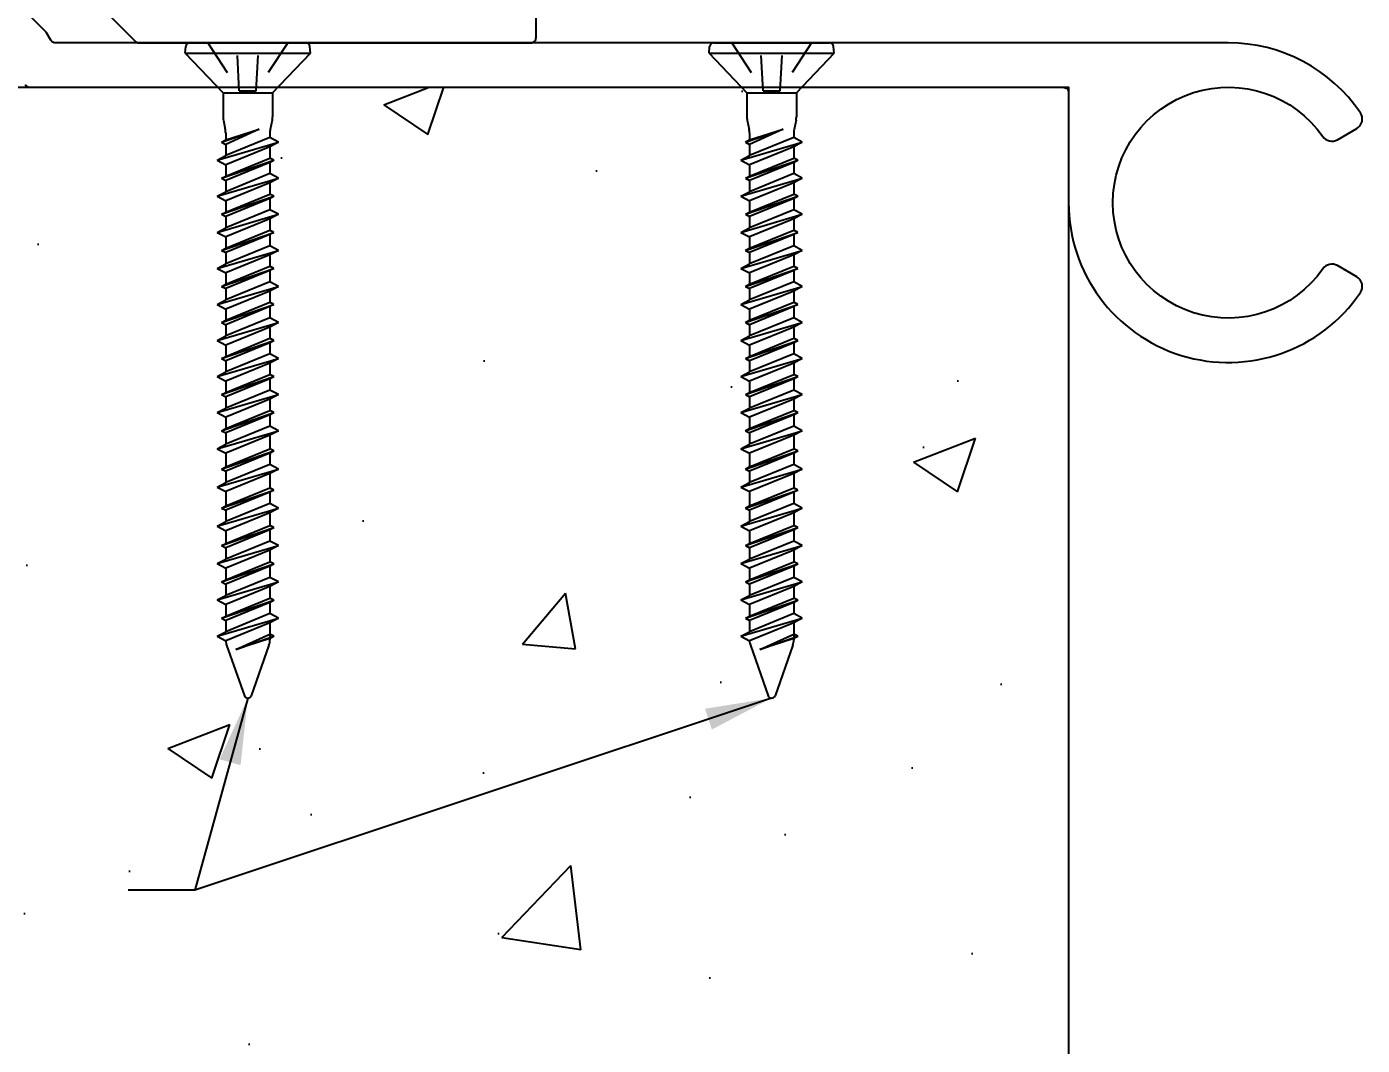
# Model space of a CAD drawing. Header units: inches. Extents: x -2.5 to 41.1, y -5.8 to 5.4.
# Drawn here: x 4.331 to 8.093, y -3.479 to -0.611 of the extents above; entities that cross this region are included whole.
import ezdxf

# ---------------------------------------------------------------- set-up
doc = ezdxf.new("R2010")
doc.units = ezdxf.units.IN
doc.header["$MEASUREMENT"] = 0
doc.linetypes.add('DASHED', pattern=[0.75, 0.5, -0.25])
for name, color, linetype in [('Anchors', 4, 'Continuous'), ('Conditions', 1, 'Continuous'), ('Dimensions', 3, 'Continuous'), ('Metals', 7, 'Continuous'), ('Text', 2, 'Continuous')]:
    doc.layers.add(name, color=color, linetype=linetype)
doc.styles.add('ARIAL', font='arial.ttf')
doc.dimstyles.new('Arial', dxfattribs={"dimscale": 1.5, "dimtxt": 0.125, "dimasz": 0.125, "dimexe": 0.125, "dimexo": 0.125, "dimgap": 0.125, "dimtad": 0, "dimtih": 1, "dimtoh": 1, "dimdec": 4, "dimzin": 0, "dimdsep": 46, "dimlunit": 4, "dimtxsty": 'ARIAL', "dimcen": 0.125, "dimadec": 0, "dimazin": 0, "dimtfac": 1, "dimtdec": 4, "dimtofl": 0, "dimtmove": 0, "dimatfit": 3, "dimfxl": 0, "dimfrac": 2, "dimtolj": 1, "dimtzin": 0, "dimarcsym": 0})

# ---------------------------------------------------------------- blocks, each defined once
blk = doc.blocks.new('A$C63CB1885')
for p, q in [((-0.1762, 0), (-0.1747, 0.0182)), ((-0.1762, 0), (0.1762, 0)), ((-0.1762, 0), (-0.0698, -0.1125)), ((-0.1634, 0.0285), (0.1634, 0.0285)), ((0.0698, -0.1125), (0.1762, 0)), ((0.1762, 0), (0.1747, 0.0182)), ((-0.0698, -0.1125), (0.0698, -0.1125)), ((-0.0698, -0.1125), (-0.0698, -0.1796)), ((0.0698, -0.1125), (0.0698, -0.1796)), ((-0.0737, -0.2511), (0.0321, -0.2146)), ((-0.0687, -0.1892), (-0.0633, -0.2152)), ((-0.0623, -0.2248), (-0.0622, -0.2449)), ((-0.0622, -0.2449), (0.0321, -0.2146)), ((0.0321, -0.2146), (-0.0622, -0.2573)), ((0.0622, -0.2248), (0.0622, -0.2382)), ((0.0687, -0.1892), (0.0633, -0.2152)), ((-0.0863, -0.3019), (0.0862, -0.2511)), ((-0.0737, -0.2511), (-0.0622, -0.2449)), ((-0.0737, -0.2511), (-0.0622, -0.2573)), ((0.0622, -0.2382), (-0.0622, -0.289)), ((-0.0622, -0.2573), (-0.0622, -0.289)), ((0.0862, -0.2511), (0.0622, -0.264)), ((0.0862, -0.2511), (0.0622, -0.2382)), ((-0.0863, -0.3019), (-0.0622, -0.289)), ((0.0622, -0.264), (-0.0622, -0.3148)), ((-0.0622, -0.3465), (0.0622, -0.2957)), ((0.0622, -0.264), (0.0622, -0.2957)), ((0.0737, -0.3019), (0.0622, -0.2957)), ((-0.0863, -0.3019), (-0.0622, -0.3148)), ((-0.0737, -0.3527), (0.0737, -0.3019)), ((0.0622, -0.308), (-0.0622, -0.3588)), ((-0.0622, -0.3148), (-0.0622, -0.3465)), ((0.0737, -0.3019), (0.0622, -0.308)), ((0.0622, -0.308), (0.0622, -0.3397)), ((-0.0863, -0.4034), (0.0862, -0.3527)), ((-0.0737, -0.3527), (-0.0622, -0.3465)), ((-0.0737, -0.3527), (-0.0622, -0.3588)), ((0.0622, -0.3397), (-0.0622, -0.3905)), ((-0.0622, -0.3588), (-0.0622, -0.3905)), ((0.0622, -0.3656), (-0.0622, -0.4164)), ((0.0862, -0.3527), (0.0622, -0.3656)), ((0.0622, -0.3656), (0.0622, -0.3973)), ((0.0862, -0.3527), (0.0622, -0.3397)), ((-0.0863, -0.4034), (-0.0622, -0.3905)), ((-0.0863, -0.4034), (-0.0622, -0.4164)), ((-0.0737, -0.4542), (0.0737, -0.4034)), ((-0.0622, -0.4481), (0.0622, -0.3973)), ((0.0622, -0.4096), (-0.0622, -0.4604)), ((0.0737, -0.4034), (0.0622, -0.3973)), ((0.0737, -0.4034), (0.0622, -0.4096)), ((0.0622, -0.4096), (0.0622, -0.4413)), ((-0.0737, -0.4542), (-0.0622, -0.4481)), ((-0.0622, -0.4164), (-0.0622, -0.4481)), ((0.0622, -0.4413), (-0.0622, -0.4921)), ((0.0862, -0.4542), (0.0622, -0.4413)), ((-0.0863, -0.505), (0.0862, -0.4542)), ((-0.0737, -0.4542), (-0.0622, -0.4604)), ((-0.0622, -0.4604), (-0.0622, -0.4921)), ((0.0622, -0.4671), (-0.0622, -0.5179)), ((0.0862, -0.4542), (0.0622, -0.4671)), ((0.0622, -0.4671), (0.0622, -0.4988)), ((-0.0863, -0.505), (-0.0622, -0.4921)), ((-0.0863, -0.505), (-0.0622, -0.5179)), ((-0.0737, -0.5558), (0.0737, -0.505)), ((-0.0622, -0.5496), (0.0622, -0.4988)), ((0.0622, -0.5112), (-0.0622, -0.5619)), ((-0.0622, -0.5179), (-0.0622, -0.5496)), ((0.0737, -0.505), (0.0622, -0.4988)), ((0.0737, -0.505), (0.0622, -0.5112)), ((0.0622, -0.5112), (0.0622, -0.5429)), ((-0.0863, -0.6066), (0.0862, -0.5558)), ((-0.0737, -0.5558), (-0.0622, -0.5496)), ((-0.0737, -0.5558), (-0.0622, -0.5619)), ((0.0622, -0.5429), (-0.0622, -0.5936)), ((-0.0622, -0.5619), (-0.0622, -0.5936)), ((0.0862, -0.5558), (0.0622, -0.5687)), ((0.0862, -0.5558), (0.0622, -0.5429)), ((-0.0863, -0.6066), (-0.0622, -0.5936)), ((0.0622, -0.5687), (-0.0622, -0.6195)), ((-0.0622, -0.6512), (0.0622, -0.6004)), ((0.0622, -0.5687), (0.0622, -0.6004)), ((0.0737, -0.6066), (0.0622, -0.6004)), ((-0.0863, -0.6066), (-0.0622, -0.6195)), ((-0.0737, -0.6573), (0.0737, -0.6066)), ((0.0622, -0.6127), (-0.0622, -0.6635)), ((-0.0622, -0.6195), (-0.0622, -0.6512)), ((0.0737, -0.6066), (0.0622, -0.6127)), ((0.0622, -0.6127), (0.0622, -0.6444)), ((-0.0863, -0.7081), (0.0862, -0.6573)), ((-0.0737, -0.6573), (-0.0622, -0.6512)), ((-0.0737, -0.6573), (-0.0622, -0.6635)), ((0.0622, -0.6444), (-0.0622, -0.6952)), ((-0.0622, -0.6635), (-0.0622, -0.6952)), ((0.0622, -0.6703), (-0.0622, -0.721)), ((0.0862, -0.6573), (0.0622, -0.6703)), ((0.0622, -0.6703), (0.0622, -0.702)), ((0.0862, -0.6573), (0.0622, -0.6444)), ((-0.0863, -0.7081), (-0.0622, -0.6952)), ((-0.0863, -0.7081), (-0.0622, -0.721)), ((-0.0737, -0.7589), (0.0737, -0.7081)), ((-0.0622, -0.7527), (0.0622, -0.702)), ((0.0622, -0.7143), (-0.0622, -0.7651)), ((0.0737, -0.7081), (0.0622, -0.702)), ((0.0737, -0.7081), (0.0622, -0.7143)), ((0.0622, -0.7143), (0.0622, -0.746)), ((-0.0622, -0.721), (-0.0622, -0.7527)), ((0.0622, -0.746), (-0.0622, -0.7968)), ((0.0862, -0.7589), (0.0622, -0.746)), ((-0.0863, -0.8097), (0.0862, -0.7589)), ((-0.0737, -0.7589), (-0.0622, -0.7527)), ((-0.0737, -0.7589), (-0.0622, -0.7651)), ((-0.0622, -0.7651), (-0.0622, -0.7967)), ((0.0622, -0.7718), (-0.0622, -0.8226)), ((0.0862, -0.7589), (0.0622, -0.7718)), ((0.0622, -0.7718), (0.0622, -0.8035)), ((-0.0863, -0.8097), (-0.0622, -0.7968)), ((-0.0863, -0.8097), (-0.0622, -0.8226)), ((-0.0737, -0.8605), (0.0737, -0.8097)), ((-0.0622, -0.8543), (0.0622, -0.8035)), ((0.0622, -0.8159), (-0.0622, -0.8666)), ((-0.0622, -0.8226), (-0.0622, -0.8543)), ((0.0737, -0.8097), (0.0622, -0.8035)), ((0.0737, -0.8097), (0.0622, -0.8159)), ((0.0622, -0.8159), (0.0622, -0.8475)), ((-0.0863, -0.9112), (0.0862, -0.8605)), ((-0.0737, -0.8605), (-0.0622, -0.8543)), ((-0.0737, -0.8605), (-0.0622, -0.8666)), ((0.0622, -0.8475), (-0.0622, -0.8983)), ((0.0862, -0.8605), (0.0622, -0.8734)), ((0.0862, -0.8605), (0.0622, -0.8475)), ((-0.0863, -0.9112), (-0.0622, -0.8983)), ((-0.0622, -0.8666), (-0.0622, -0.8983)), ((0.0622, -0.8734), (-0.0622, -0.9242)), ((0.0622, -0.8734), (0.0622, -0.9051)), ((-0.0863, -0.9112), (-0.0622, -0.9242)), ((-0.0737, -0.962), (0.0737, -0.9112)), ((-0.0622, -0.9559), (0.0622, -0.9051)), ((0.0622, -0.9174), (-0.0622, -0.9682)), ((-0.0622, -0.9242), (-0.0622, -0.9558)), ((0.0737, -0.9112), (0.0622, -0.9051)), ((0.0737, -0.9112), (0.0622, -0.9174)), ((0.0622, -0.9174), (0.0622, -0.9491)), ((-0.0863, -1.0128), (0.0862, -0.962)), ((-0.0737, -0.962), (-0.0622, -0.9559)), ((-0.0737, -0.962), (-0.0622, -0.9682)), ((0.0622, -0.9491), (-0.0622, -0.9999)), ((-0.0622, -0.9682), (-0.0622, -0.9999)), ((0.0622, -0.975), (-0.0622, -1.0257)), ((0.0862, -0.962), (0.0622, -0.975)), ((0.0622, -0.975), (0.0622, -1.0066)), ((0.0862, -0.962), (0.0622, -0.9491)), ((-0.0863, -1.0128), (-0.0622, -0.9999)), ((-0.0863, -1.0128), (-0.0622, -1.0257)), ((-0.0737, -1.0636), (0.0737, -1.0128)), ((-0.0622, -1.0574), (0.0622, -1.0066)), ((0.0737, -1.0128), (0.0622, -1.0066)), ((0.0737, -1.0128), (0.0622, -1.019)), ((0.0622, -1.019), (-0.0622, -1.0698)), ((-0.0622, -1.0257), (-0.0622, -1.0574)), ((0.0622, -1.0507), (-0.0622, -1.1015)), ((0.0622, -1.019), (0.0622, -1.0507)), ((0.0862, -1.0636), (0.0622, -1.0507)), ((-0.0863, -1.1144), (0.0862, -1.0636)), ((-0.0737, -1.0636), (-0.0622, -1.0574)), ((-0.0737, -1.0636), (-0.0622, -1.0698)), ((-0.0622, -1.0697), (-0.0622, -1.1014)), ((0.0622, -1.0765), (-0.0622, -1.1273)), ((0.0862, -1.0636), (0.0622, -1.0765)), ((0.0622, -1.0765), (0.0622, -1.1145)), ((-0.0863, -1.1144), (-0.0622, -1.1015)), ((-0.0863, -1.1144), (-0.0622, -1.1273)), ((-0.0737, -1.1715), (0.0737, -1.1207)), ((-0.0622, -1.1653), (0.0622, -1.1145)), ((0.0622, -1.1269), (-0.0622, -1.1776)), ((-0.0622, -1.1273), (-0.0622, -1.1653)), ((0.0737, -1.1207), (0.0622, -1.1145)), ((0.0737, -1.1207), (0.0622, -1.1269)), ((0.0622, -1.1269), (0.0622, -1.1585)), ((-0.0737, -1.1715), (-0.0622, -1.1653)), ((0.0622, -1.1585), (-0.0622, -1.2093)), ((0.0862, -1.1715), (0.0622, -1.1585)), ((-0.0863, -1.2223), (0.0862, -1.1715)), ((-0.0737, -1.1715), (-0.0622, -1.1776)), ((-0.0622, -1.1776), (-0.0622, -1.2093)), ((0.0622, -1.1844), (-0.0622, -1.2352)), ((0.0862, -1.1715), (0.0622, -1.1844)), ((0.0622, -1.1844), (0.0622, -1.2247)), ((-0.0863, -1.2223), (-0.0622, -1.2093)), ((-0.0863, -1.2223), (-0.0622, -1.2352)), ((-0.0737, -1.2816), (0.0737, -1.2308)), ((-0.0622, -1.2754), (0.0622, -1.2247)), ((-0.0622, -1.2352), (-0.0622, -1.2754)), ((0.0622, -1.237), (-0.0622, -1.2878)), ((0.0737, -1.2308), (0.0622, -1.2247)), ((0.0737, -1.2308), (0.0622, -1.237)), ((0.0622, -1.237), (0.0622, -1.2687)), ((-0.0737, -1.2816), (-0.0622, -1.2754)), ((0.0622, -1.2687), (-0.0622, -1.3195)), ((0.0862, -1.2816), (0.0622, -1.2687)), ((-0.0863, -1.3324), (0.0862, -1.2816)), ((-0.0737, -1.2816), (-0.0622, -1.2878)), ((-0.0622, -1.2877), (-0.0622, -1.3194)), ((0.0622, -1.2945), (-0.0622, -1.3453)), ((0.0862, -1.2816), (0.0622, -1.2945)), ((0.0622, -1.2945), (0.0622, -1.3303)), ((-0.0863, -1.3324), (-0.0622, -1.3195)), ((-0.0863, -1.3324), (-0.0622, -1.3453)), ((-0.0737, -1.3872), (0.0737, -1.3365)), ((-0.0622, -1.3811), (0.0622, -1.3303)), ((0.0622, -1.3426), (-0.0622, -1.3934)), ((-0.0622, -1.3453), (-0.0622, -1.381)), ((0.0737, -1.3365), (0.0622, -1.3303)), ((0.0737, -1.3365), (0.0622, -1.3426)), ((0.0622, -1.3426), (0.0622, -1.3743)), ((-0.0863, -1.438), (0.0862, -1.3872)), ((-0.0737, -1.3872), (-0.0622, -1.3811)), ((-0.0737, -1.3872), (-0.0622, -1.3934)), ((0.0622, -1.3743), (-0.0622, -1.4251)), ((0.0862, -1.3872), (0.0622, -1.4002)), ((0.0862, -1.3872), (0.0622, -1.3743)), ((-0.0863, -1.438), (-0.0622, -1.4251)), ((-0.0622, -1.3934), (-0.0622, -1.4251)), ((0.0622, -1.4002), (-0.0622, -1.4509)), ((0.0622, -1.4002), (0.0622, -1.4326)), ((-0.0863, -1.438), (-0.0622, -1.4509)), ((-0.0737, -1.4895), (0.0737, -1.4387)), ((-0.0622, -1.4833), (0.0622, -1.4326)), ((0.0622, -1.4449), (-0.0622, -1.4957)), ((-0.0622, -1.4509), (-0.0622, -1.4833)), ((0.0737, -1.4387), (0.0622, -1.4326)), ((0.0737, -1.4387), (0.0622, -1.4449)), ((0.0622, -1.4449), (0.0622, -1.4766)), ((-0.0863, -1.5403), (0.0862, -1.4895)), ((-0.0737, -1.4895), (-0.0622, -1.4833)), ((-0.0737, -1.4895), (-0.0622, -1.4957)), ((0.0622, -1.4766), (-0.0622, -1.5274)), ((-0.0622, -1.4956), (-0.0621, -1.5273)), ((0.0622, -1.5024), (-0.0622, -1.5532)), ((0.0862, -1.4895), (0.0622, -1.5024)), ((0.0622, -1.5024), (0.0622, -1.5348)), ((0.0862, -1.4895), (0.0622, -1.4766)), ((-0.0863, -1.5403), (-0.0622, -1.5274)), ((-0.0863, -1.5403), (-0.0622, -1.5532)), ((-0.0737, -1.5918), (0.0737, -1.541)), ((-0.0622, -1.5856), (0.0622, -1.5348)), ((0.0737, -1.541), (0.0622, -1.5348)), ((0.0737, -1.541), (0.0622, -1.5471)), ((0.0622, -1.5471), (-0.0622, -1.5979)), ((0.0622, -1.5788), (-0.0622, -1.6296)), ((-0.0621, -1.5532), (-0.0621, -1.5856)), ((0.0622, -1.5471), (0.0622, -1.5788)), ((0.0862, -1.5918), (0.0622, -1.5788)), ((-0.0863, -1.6425), (0.0862, -1.5918)), ((-0.0737, -1.5918), (-0.0622, -1.5856)), ((-0.0737, -1.5918), (-0.0622, -1.5979)), ((0.0622, -1.6047), (-0.0622, -1.6555)), ((-0.0621, -1.5979), (-0.0621, -1.6296)), ((0.0862, -1.5918), (0.0622, -1.6047)), ((0.0622, -1.6047), (0.0622, -1.6522)), ((-0.0863, -1.6425), (-0.0622, -1.6296)), ((-0.0863, -1.6425), (-0.0622, -1.6555)), ((-0.0335, -1.6795), (0.0622, -1.6364)), ((-0.0335, -1.6795), (0.0737, -1.6425)), ((0.0622, -1.6487), (-0.0335, -1.6795)), ((0.0737, -1.6425), (0.0622, -1.6364)), ((0.0737, -1.6425), (0.0622, -1.6487)), ((-0.0596, -1.6676), (-0.0096, -1.8103)), ((0.0596, -1.6676), (0.0096, -1.8103))]:
    blk.add_line(p, q)
at = {"linetype": 'DASHED', "ltscale": 0.025}
for p, q in [((-0.1125, 0.0285), (-0.024, -0.1065)), ((-0.024, -0.1065), (-0.0311, 0.0283)), ((0.024, -0.1065), (0.0311, 0.0285)), ((0.1125, 0.0285), (0.024, -0.1065)), ((-0.024, -0.1065), (0.024, -0.1065))]:
    blk.add_line(p, q, dxfattribs=at)
for centre, radius, start, end in [((-0.1634, 0.0173), 0.0112, 90, 175), ((0.1634, 0.0173), 0.0112, 5, 90), ((-0.0233, -0.1796), 0.0465, 180, 191.9357), ((0.0233, -0.1796), 0.0465, 348.0643, 0), ((-0.1088, -0.2248), 0.0465, 0, 11.9357), ((0.1087, -0.2248), 0.0465, 168.0643, 180), ((0.0158, -1.6522), 0.0465, 340.6942, 0), ((-0.0158, -1.6522), 0.0465, 183.9476, 199.3058), ((0, -1.806), 0.0106, 204.1001, 335.8999)]:
    blk.add_arc(centre, radius, start, end)
blk = doc.blocks.new('TF316134')
blk.add_blockref('A$C63CB1885', (0, -0.0285))
blk = doc.blocks.new('*D13')
at = {"layer": 'Defpoints', "color": 0}
for p in [(2.1659, -0.7713), (7.2656, -4.3986), (7.2656, -5.3639)]:
    blk.add_point(p, dxfattribs=at)
at = {"layer": 'Dimensions', "color": 0, "lineweight": -2}
for p, q in [((2.1659, -0.9588), (2.1659, -5.5514)), ((7.2656, -4.5861), (7.2656, -5.5514)), ((2.3534, -5.3639), (3.75, -5.3639)), ((7.0781, -5.3639), (5.1819, -5.3639))]:
    blk.add_line(p, q, dxfattribs=at)
at = {"layer": 'Dimensions', "color": 0}
for points in [[(2.3534, -5.3327), (2.3534, -5.3952), (2.1659, -5.3639)], [(7.0781, -5.3327), (7.0781, -5.3952), (7.2656, -5.3639)]]:
    blk.add_solid(points, dxfattribs=at)
at = {"layer": 'Dimensions', "color": 0, "insert": (4.4659, -5.3639), "char_height": 0.1875, "attachment_point": 5, "style": 'ARIAL'}
blk.add_mtext('\\A1;5 1/8"\\P [130mm]', dxfattribs=at)
blk = doc.blocks.new('NBT123')
blk.add_lwpolyline([(-0.985, 0.61, 0.414214), (-1, 0.625), (-1.8238, 0.625, 0.668179), (-1.8344, 0.5994), (-1.1144, -0.1206, 0.198912), (-1.1038, -0.125), (0, -0.125, 0.414214), (0.015, -0.11), (0.015, -0.015, 0.414214), (0, 0), (-0.97, 0, -0.414214), (-0.985, 0.015)], format="xyb", close=True)
blk = doc.blocks.new('NBA60110')
blk.add_lwpolyline([(2.1608, 0.0075, 0.267949), (2.1738, 0), (5.085, 0, -0.414214), (5.1, -0.015), (5.1, -0.325, 0.738322), (5.922, -0.5782, 0.436073), (5.9119, -0.5339), (5.8571, -0.5023, 0.388901), (5.8162, -0.5114, -3.172023), (5.8162, -0.1386, 0.388901), (5.8571, -0.1477), (5.9119, -0.1161, 0.436073), (5.922, -0.0718, 0.248202), (5.55, 0.125), (2.246, 0.125, -0.267949), (2.233, 0.1325), (2.221, 0.1533, 0.065543), (2.2186, 0.1564), (1.5044, 0.8706, 0.198912)], format="xyb")

msp = doc.modelspace()

# ---------------------------------------------------------------- hatches: boundary and pattern name
at = {"layer": 'Conditions'}
h = msp.add_hatch(dxfattribs=at)
h.set_pattern_fill('AR-CONC', color=256, scale=0.25, style=0)
h.paths.add_polyline_path([(7.26564, -0.79125, 0.4142136), (7.25564, -0.78125), (6.514, -0.78125), (6.49885, -0.79725), (6.49885, -0.86921), (6.49236, -0.89993, 0.121579), (6.49311, -0.9222), (6.49135, -0.92292), (6.51535, -0.93584), (6.49135, -0.94877), (6.49135, -0.98046), (6.5028, -0.98663), (6.49135, -0.99279), (6.49135, -1.02448), (6.51535, -1.03741), (6.49135, -1.05033), (6.49135, -1.08202), (6.5028, -1.08819), (6.49135, -1.09435), (6.49135, -1.12604), (6.51535, -1.13897), (6.49135, -1.15189), (6.49135, -1.18359), (6.5028, -1.18975), (6.49135, -1.19591), (6.49135, -1.22761), (6.51535, -1.24053), (6.49135, -1.25346), (6.49135, -1.28515), (6.5028, -1.29131), (6.49135, -1.29748), (6.49135, -1.32917), (6.51535, -1.34209), (6.49135, -1.35502), (6.49135, -1.38671), (6.5028, -1.39288), (6.49135, -1.39904), (6.49135, -1.43073), (6.51535, -1.44366), (6.49135, -1.45658), (6.49135, -1.48827), (6.5028, -1.49444), (6.49135, -1.5006), (6.49135, -1.53229), (6.51535, -1.54522), (6.49135, -1.55814), (6.49135, -1.58984), (6.5028, -1.596), (6.49135, -1.60216), (6.49135, -1.63386), (6.51535, -1.64678), (6.49135, -1.65971), (6.49135, -1.6914), (6.5028, -1.69756), (6.49135, -1.70373), (6.49135, -1.73542), (6.51535, -1.74834), (6.49135, -1.76127), (6.49135, -1.79928), (6.5028, -1.80544), (6.49135, -1.81161), (6.49135, -1.8433), (6.51535, -1.85622), (6.49135, -1.86915), (6.49135, -1.90941), (6.5028, -1.91557), (6.49135, -1.92173), (6.49135, -1.95343), (6.51535, -1.96635), (6.49135, -1.97928), (6.49135, -2.01504), (6.5028, -2.0212), (6.49135, -2.02737), (6.49135, -2.05906), (6.51535, -2.07198), (6.49135, -2.08491), (6.49135, -2.1173), (6.5028, -2.12346), (6.49135, -2.12963), (6.49135, -2.16132), (6.51535, -2.17425), (6.49135, -2.18717), (6.49135, -2.21956), (6.5028, -2.22573), (6.49135, -2.23189), (6.49135, -2.26358), (6.51535, -2.27651), (6.49135, -2.28943), (6.49135, -2.32112), (6.5028, -2.32729), (6.49135, -2.33345), (6.49135, -2.33697, -0.084437), (6.48874, -2.35234), (6.43933, -2.49339, -0.709275), (6.41946, -2.49506), (6.36542, -2.3408), (6.36686, -2.34021), (6.34285, -2.32729), (6.36696, -2.31431), (6.36696, -2.28272), (6.35541, -2.27651), (6.36696, -2.27029), (6.36696, -2.238), (6.34285, -2.22503), (6.36695, -2.21205), (6.36695, -2.18046), (6.35541, -2.17425), (6.36695, -2.16804), (6.36695, -2.13574), (6.34285, -2.12277), (6.36695, -2.10979), (6.36694, -2.07819), (6.35541, -2.07198), (6.36694, -2.06578), (6.36694, -2.0301), (6.34285, -2.01713), (6.36694, -2.00417), (6.36694, -1.97255), (6.35541, -1.96635), (6.36693, -1.96015), (6.36693, -1.91997), (6.34285, -1.90701), (6.36693, -1.89404), (6.36693, -1.86242), (6.35541, -1.85622), (6.36693, -1.85003), (6.36692, -1.81208), (6.34285, -1.79913), (6.36692, -1.78617), (6.36692, -1.75454), (6.35541, -1.74834), (6.36692, -1.74215), (6.36691, -1.71052), (6.34285, -1.69756), (6.36691, -1.68461), (6.36691, -1.65297), (6.35541, -1.64678), (6.36691, -1.64059), (6.36691, -1.60895), (6.34285, -1.596), (6.36691, -1.58305), (6.3669, -1.5514), (6.35541, -1.54522), (6.3669, -1.53903), (6.3669, -1.50738), (6.34285, -1.49444), (6.3669, -1.48149), (6.36689, -1.44984), (6.35541, -1.44366), (6.36689, -1.43748), (6.36689, -1.40582), (6.34285, -1.39288), (6.36689, -1.37993), (6.36689, -1.34827), (6.35541, -1.34209), (6.36689, -1.33592), (6.36688, -1.30425), (6.34285, -1.29131), (6.36688, -1.27837), (6.36688, -1.2467), (6.35541, -1.24053), (6.36688, -1.23436), (6.36688, -1.20268), (6.34285, -1.18975), (6.36687, -1.17682), (6.36687, -1.14514), (6.35541, -1.13897), (6.36687, -1.1328), (6.36687, -1.10112), (6.34285, -1.08819), (6.36687, -1.07526), (6.36686, -1.04357), (6.35541, -1.03741), (6.36686, -1.03124), (6.36686, -0.99955), (6.34285, -0.98663), (6.36686, -0.9737), (6.36686, -0.94201), (6.35541, -0.93584), (6.36685, -0.92968), (6.36685, -0.90954, 0.0520878), (6.36585, -0.89993), (6.35935, -0.86921), (6.35935, -0.79725), (6.34421, -0.78125), (5.03837, -0.78125), (5.02323, -0.79725), (5.02323, -0.86921), (5.01673, -0.89993, 0.121579), (5.01748, -0.9222), (5.01573, -0.92292), (5.03973, -0.93584), (5.01573, -0.94877), (5.01573, -0.98046), (5.02717, -0.98663), (5.01573, -0.99279), (5.01573, -1.02448), (5.03973, -1.03741), (5.01573, -1.05033), (5.01573, -1.08202), (5.02717, -1.08819), (5.01573, -1.09435), (5.01573, -1.12604), (5.03973, -1.13897), (5.01573, -1.15189), (5.01573, -1.18359), (5.02717, -1.18975), (5.01573, -1.19591), (5.01573, -1.22761), (5.03973, -1.24053), (5.01573, -1.25346), (5.01573, -1.28515), (5.02717, -1.29131), (5.01573, -1.29748), (5.01573, -1.32917), (5.03973, -1.34209), (5.01573, -1.35502), (5.01573, -1.38671), (5.02717, -1.39288), (5.01573, -1.39904), (5.01573, -1.43073), (5.03973, -1.44366), (5.01573, -1.45658), (5.01573, -1.48827), (5.02717, -1.49444), (5.01573, -1.5006), (5.01573, -1.53229), (5.03973, -1.54522), (5.01573, -1.55814), (5.01573, -1.58984), (5.02717, -1.596), (5.01573, -1.60216), (5.01573, -1.63386), (5.03973, -1.64678), (5.01573, -1.65971), (5.01573, -1.6914), (5.02717, -1.69756), (5.01573, -1.70373), (5.01573, -1.73542), (5.03973, -1.74834), (5.01573, -1.76127), (5.01573, -1.79928), (5.02717, -1.80544), (5.01573, -1.81161), (5.01573, -1.8433), (5.03973, -1.85622), (5.01573, -1.86915), (5.01573, -1.90941), (5.02717, -1.91557), (5.01573, -1.92173), (5.01573, -1.95343), (5.03973, -1.96635), (5.01573, -1.97928), (5.01573, -2.01504), (5.02717, -2.0212), (5.01573, -2.02737), (5.01573, -2.05906), (5.03973, -2.07198), (5.01573, -2.08491), (5.01573, -2.1173), (5.02717, -2.12346), (5.01573, -2.12963), (5.01573, -2.16132), (5.03973, -2.17425), (5.01573, -2.18717), (5.01573, -2.21956), (5.02717, -2.22573), (5.01573, -2.23189), (5.01573, -2.26358), (5.03973, -2.27651), (5.01573, -2.28943), (5.01573, -2.32112), (5.02717, -2.32729), (5.01573, -2.33345), (5.01573, -2.33697, -0.084437), (5.01311, -2.35234), (4.9637, -2.49339, -0.709275), (4.94384, -2.49506), (4.8898, -2.3408), (4.89123, -2.34021), (4.86723, -2.32729), (4.89133, -2.31431), (4.89133, -2.28272), (4.87978, -2.27651), (4.89133, -2.27029), (4.89133, -2.238), (4.86723, -2.22503), (4.89133, -2.21205), (4.89132, -2.18046), (4.87978, -2.17425), (4.89132, -2.16804), (4.89132, -2.13574), (4.86723, -2.12277), (4.89132, -2.10979), (4.89132, -2.07819), (4.87978, -2.07198), (4.89131, -2.06578), (4.89131, -2.0301), (4.86723, -2.01713), (4.89131, -2.00417), (4.89131, -1.97255), (4.87978, -1.96635), (4.89131, -1.96015), (4.8913, -1.91997), (4.86723, -1.90701), (4.8913, -1.89404), (4.8913, -1.86242), (4.87978, -1.85622), (4.8913, -1.85003), (4.8913, -1.81208), (4.86723, -1.79913), (4.89129, -1.78617), (4.89129, -1.75454), (4.87978, -1.74834), (4.89129, -1.74215), (4.89129, -1.71052), (4.86723, -1.69756), (4.89129, -1.68461), (4.89128, -1.65297), (4.87978, -1.64678), (4.89128, -1.64059), (4.89128, -1.60895), (4.86723, -1.596), (4.89128, -1.58305), (4.89128, -1.5514), (4.87978, -1.54522), (4.89127, -1.53903), (4.89127, -1.50738), (4.86723, -1.49444), (4.89127, -1.48149), (4.89127, -1.44984), (4.87978, -1.44366), (4.89127, -1.43748), (4.89126, -1.40582), (4.86723, -1.39288), (4.89126, -1.37993), (4.89126, -1.34827), (4.87978, -1.34209), (4.89126, -1.33592), (4.89126, -1.30425), (4.86723, -1.29131), (4.89125, -1.27837), (4.89125, -1.2467), (4.87978, -1.24053), (4.89125, -1.23436), (4.89125, -1.20268), (4.86723, -1.18975), (4.89125, -1.17682), (4.89124, -1.14514), (4.87978, -1.13897), (4.89124, -1.1328), (4.89124, -1.10112), (4.86723, -1.08819), (4.89124, -1.07526), (4.89124, -1.04357), (4.87978, -1.03741), (4.89123, -1.03124), (4.89123, -0.99955), (4.86723, -0.98663), (4.89123, -0.9737), (4.89123, -0.94201), (4.87978, -0.93584), (4.89123, -0.92968), (4.89123, -0.90954, 0.0520878), (4.89022, -0.89993), (4.88373, -0.86921), (4.88373, -0.79725), (4.86858, -0.78125), (2.73399, -0.78125), (2.7292, -0.80393, 0.1215791), (2.72995, -0.8262), (2.72819, -0.82692), (2.75219, -0.83984), (2.72819, -0.85277), (2.72819, -0.88446), (2.73964, -0.89063), (2.72819, -0.89679), (2.72819, -0.92848), (2.75219, -0.94141), (2.72819, -0.95433), (2.72819, -0.98602), (2.73964, -0.99219), (2.72819, -0.99835), (2.72819, -1.03004), (2.75219, -1.04297), (2.72819, -1.05589), (2.72819, -1.08759), (2.73964, -1.09375), (2.72819, -1.09991), (2.72819, -1.13161), (2.75219, -1.14453), (2.72819, -1.15746), (2.72819, -1.18915), (2.73964, -1.19531), (2.72819, -1.20148), (2.72819, -1.23317), (2.75219, -1.24609), (2.72819, -1.25902), (2.72819, -1.29071), (2.73964, -1.29688), (2.72819, -1.30304), (2.72819, -1.33473), (2.75219, -1.34766), (2.72819, -1.36058), (2.72819, -1.39227), (2.73964, -1.39844), (2.72819, -1.4046), (2.72819, -1.43629), (2.75219, -1.44922), (2.72819, -1.46214), (2.72819, -1.49384), (2.73964, -1.5), (2.72819, -1.50616), (2.72819, -1.53786), (2.75219, -1.55078), (2.72819, -1.56371), (2.72819, -1.5954), (2.73964, -1.60156), (2.72819, -1.60773), (2.72819, -1.63942), (2.75219, -1.65234), (2.72819, -1.66527), (2.72819, -1.68915), (2.73964, -1.69531), (2.72819, -1.70148), (2.72819, -1.73317), (2.75219, -1.74609), (2.72819, -1.75902), (2.72819, -1.79071), (2.73964, -1.79688), (2.72819, -1.80304), (2.72819, -1.83473), (2.75219, -1.84766), (2.72819, -1.86058), (2.72819, -1.89227), (2.73964, -1.89844), (2.72819, -1.9046), (2.72819, -1.93629), (2.75219, -1.94922), (2.72819, -1.96214), (2.72819, -1.99384), (2.73964, -2), (2.72819, -2.00616), (2.72819, -2.03786), (2.75219, -2.05078), (2.72819, -2.06371), (2.72819, -2.0954), (2.73964, -2.10156), (2.72819, -2.10773), (2.72819, -2.13942), (2.75219, -2.15234), (2.72819, -2.16527), (2.72819, -2.19696), (2.73964, -2.20313), (2.72819, -2.20929), (2.72819, -2.24191, -0.084437), (2.72558, -2.25728), (2.67617, -2.39834, -0.709275), (2.6563, -2.4), (2.60631, -2.25728, -0.084437), (2.60369, -2.24191), (2.60369, -2.21605), (2.57969, -2.20313), (2.60369, -2.1902), (2.60369, -2.15851), (2.59225, -2.15234), (2.60369, -2.14618), (2.60369, -2.11449), (2.57969, -2.10156), (2.60369, -2.08864), (2.60369, -2.05694), (2.59225, -2.05078), (2.60369, -2.04462), (2.60369, -2.01292), (2.57969, -2), (2.60369, -1.98708), (2.60369, -1.95538), (2.59225, -1.94922), (2.60369, -1.94306), (2.60369, -1.91136), (2.57969, -1.89844), (2.60369, -1.88551), (2.60369, -1.85382), (2.59225, -1.84766), (2.60369, -1.84149), (2.60369, -1.8098), (2.57969, -1.79688), (2.60369, -1.78395), (2.60369, -1.75226), (2.59225, -1.74609), (2.60369, -1.73993), (2.60369, -1.71605), (2.57969, -1.70312), (2.60369, -1.6902), (2.60369, -1.65851), (2.59225, -1.65234), (2.60369, -1.64618), (2.60369, -1.61449), (2.57969, -1.60156), (2.60369, -1.58864), (2.60369, -1.55694), (2.59225, -1.55078), (2.60369, -1.54462), (2.60369, -1.51292), (2.57969, -1.5), (2.60369, -1.48708), (2.60369, -1.45538), (2.59225, -1.44922), (2.60369, -1.44306), (2.60369, -1.41136), (2.57969, -1.39844), (2.60369, -1.38551), (2.60369, -1.35382), (2.59225, -1.34766), (2.60369, -1.34149), (2.60369, -1.3098), (2.57969, -1.29688), (2.60369, -1.28395), (2.60369, -1.25226), (2.59225, -1.24609), (2.60369, -1.23993), (2.60369, -1.20824), (2.57969, -1.19531), (2.60369, -1.18239), (2.60369, -1.15069), (2.59225, -1.14453), (2.60369, -1.13837), (2.60369, -1.10667), (2.57969, -1.09375), (2.60369, -1.08083), (2.60369, -1.04913), (2.59225, -1.04297), (2.60369, -1.03681), (2.60369, -1.00511), (2.57969, -0.99219), (2.60369, -0.97926), (2.60369, -0.94757), (2.59225, -0.94141), (2.60369, -0.93524), (2.60369, -0.90355), (2.57969, -0.89063), (2.60369, -0.8777), (2.60369, -0.84601), (2.59225, -0.83984), (2.60369, -0.83368), (2.60369, -0.81355, 0.0521265), (2.60269, -0.80393), (2.59789, -0.78125), (2.01594, -0.78125), (2.01594, -0.03125), (0.16594, -0.03125), (0.16594, -4.39858), (7.26564, -4.39858)])
h.paths.add_polyline_path([(0.31711, -1.33213), (1.35693, -1.33213), (1.35693, -0.63127), (0.31711, -0.63127)], flags=24)
h.paths.add_polyline_path([(-0.65795, -3.28939), (1.55202, -3.28939), (1.55202, -2.58718), (-0.65795, -2.58718)], flags=9)
h.paths.add_polyline_path([(2.19488, -3.37054), (4.40485, -3.37054), (4.40485, -2.66833), (2.19488, -2.66833)], flags=24)
h.paths.add_polyline_path([(-0.81821, -2.45764), (1.51505, -2.45764), (1.51505, -1.75671), (-0.81821, -1.75671)], flags=9)

# ---------------------------------------------------------------- linework, layer by layer
msp.add_lwpolyline([(2.01594, -0.03125), (2.01594, -0.78125), (7.26564, -0.78125), (7.26564, -4.39858)], dxfattribs=at)

# ---------------------------------------------------------------- block references
at = {"layer": 'Anchors'}
for p in [(4.95348, -0.65625), (6.4291, -0.65625)]:
    msp.add_blockref('TF316134', p, dxfattribs=at)
at = {"layer": 'Metals'}
for name, p in [('NBA60110', (2.16564, -0.78125)), ('NBT123', (5.75064, -0.53125))]:
    msp.add_blockref(name, p, dxfattribs=at)

# ---------------------------------------------------------------- dimensions: what is measured, and where the dimension line sits
at = {"layer": 'Dimensions'}
dim = msp.add_linear_dim(base=(7.26564, -5.36392), p1=(2.16594, -0.77125), p2=(7.26564, -4.39858), dimstyle='Arial', override={"dimpost": '\\X'}, dxfattribs=at)
dim.commit()
dim.dimension.update_dxf_attribs({"geometry": '*D13', "text_midpoint": (4.46594, -5.36392), "dimtype": 160})

# ---------------------------------------------------------------- leaders
at = {"layer": 'Text', "annotation_type": 0, "has_hookline": 1, "hookline_direction": 1, "text_width": 2.08578}
msp.add_leader([(4.95348, -2.50131), (4.80396, -3.04233), (4.61646, -3.04233)], dimstyle='Arial', override={"dimgap": 0.1875, "dimtad": 0}, dxfattribs=at)
at = {"layer": 'Text'}
msp.add_leader([(6.4291, -2.50131), (4.80396, -3.04233)], dimstyle='Arial', dxfattribs=at)

doc.saveas('drawing.dxf')
